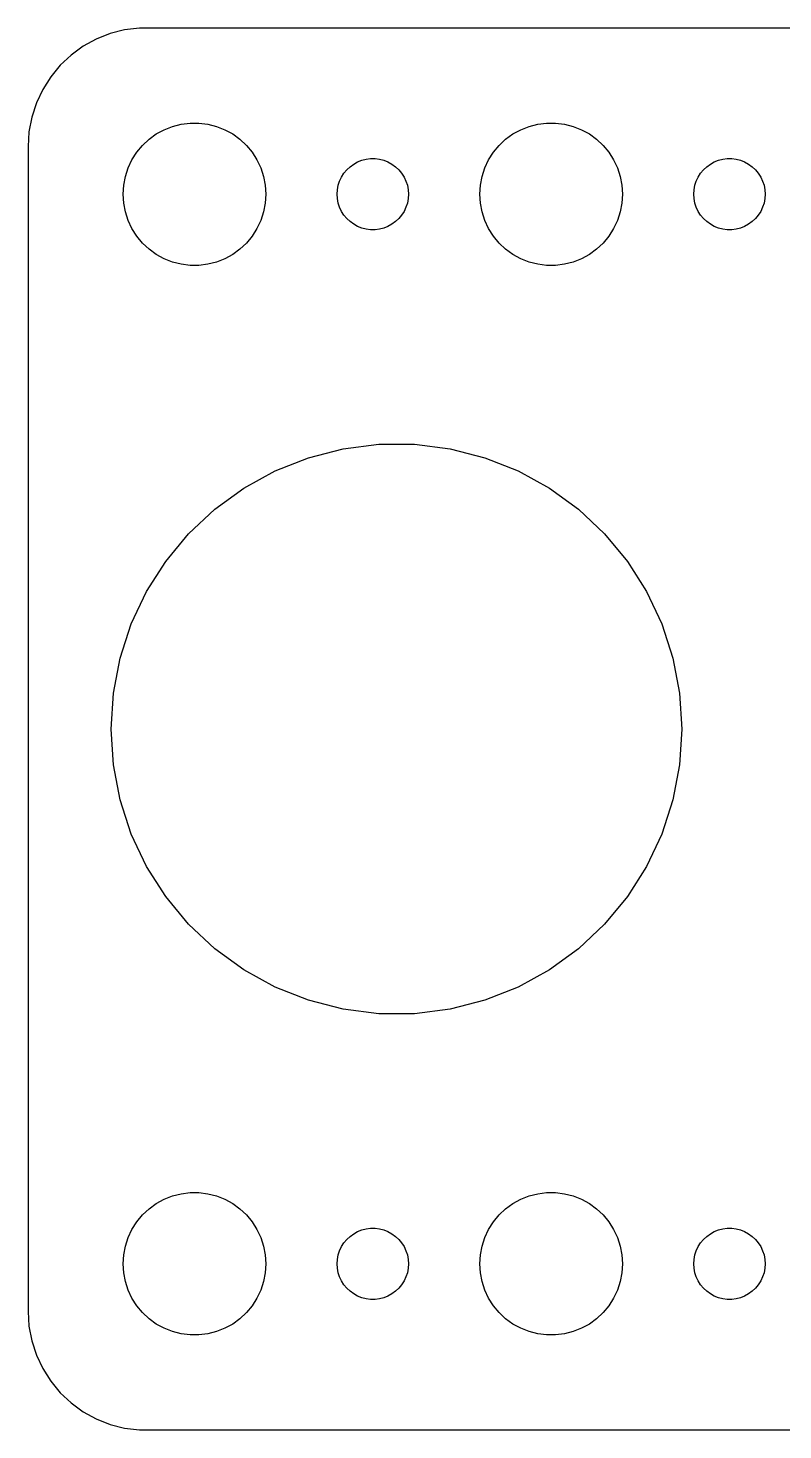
# Model space of a CAD drawing. Header units: metres. Extents: x -44.5 to 44.5, y 39.5 to 98.5.
# Drawn here: x -44.5 to -12.8, y 39.5 to 98.5 of the extents above; entities that cross this region are included whole.
import ezdxf

# ---------------------------------------------------------------- set-up
doc = ezdxf.new("R2010")
doc.units = ezdxf.units.M

msp = doc.modelspace()

# ---------------------------------------------------------------- linework, layer by layer
for p, q in [((-41.6289, 98.0241), (-42.1791, 97.7216)), ((-41.0451, 98.2553), (-41.6289, 98.0241)), ((-40.4369, 98.4114), (-41.0451, 98.2553)), ((-39.8139, 98.4901), (-40.4369, 98.4114)), ((39.8139, 98.4901), (-39.8139, 98.4901)), ((-42.6871, 97.3526), (-43.1448, 96.9227)), ((-42.1791, 97.7216), (-42.6871, 97.3526)), ((-43.1448, 96.9227), (-43.5451, 96.4389)), ((-43.5451, 96.4389), (-43.8815, 95.9088)), ((-43.8815, 95.9088), (-44.1489, 95.3406)), ((-44.1489, 95.3406), (-44.3429, 94.7434)), ((-44.3429, 94.7434), (-44.4606, 94.1267)), ((-38.427, 94.3532), (-38.0621, 94.4469)), ((-38.0621, 94.4469), (-37.6884, 94.4941)), ((-37.6884, 94.4941), (-37.3116, 94.4941)), ((-37.3116, 94.4941), (-36.9379, 94.4469)), ((-36.9379, 94.4469), (-36.5729, 94.3532)), ((-23.427, 94.3532), (-23.0621, 94.4469)), ((-23.0621, 94.4469), (-22.6884, 94.4941)), ((-22.6884, 94.4941), (-22.3116, 94.4941)), ((-22.3116, 94.4941), (-21.9379, 94.4469)), ((-21.9379, 94.4469), (-21.5729, 94.3532)), ((-44.4606, 94.1267), (-44.5, 93.5)), ((-39.6869, 93.5536), (-39.4123, 93.8115)), ((-39.4123, 93.8115), (-39.1075, 94.033)), ((-39.1075, 94.033), (-38.7773, 94.2145)), ((-38.7773, 94.2145), (-38.427, 94.3532)), ((-36.5729, 94.3532), (-36.2227, 94.2145)), ((-36.2227, 94.2145), (-35.8925, 94.033)), ((-35.8925, 94.033), (-35.5877, 93.8115)), ((-35.5877, 93.8115), (-35.3131, 93.5536)), ((-24.6869, 93.5536), (-24.4123, 93.8115)), ((-24.4123, 93.8115), (-24.1075, 94.033)), ((-24.1075, 94.033), (-23.7773, 94.2145)), ((-23.7773, 94.2145), (-23.427, 94.3532)), ((-21.5729, 94.3532), (-21.2227, 94.2145)), ((-21.2227, 94.2145), (-20.8925, 94.033)), ((-20.8925, 94.033), (-20.5877, 93.8115)), ((-20.5877, 93.8115), (-20.3131, 93.5536)), ((-44.5, 93.5), (-44.5, 44.5)), ((-40.1289, 92.9453), (-39.927, 93.2634)), ((-39.927, 93.2634), (-39.6869, 93.5536)), ((-35.3131, 93.5536), (-35.0729, 93.2634)), ((-35.0729, 93.2634), (-34.8711, 92.9453)), ((-25.1289, 92.9453), (-24.927, 93.2634)), ((-24.927, 93.2634), (-24.6869, 93.5536)), ((-20.3131, 93.5536), (-20.0729, 93.2634)), ((-20.0729, 93.2634), (-19.8711, 92.9453)), ((-40.4057, 92.2461), (-40.2893, 92.6044)), ((-40.2893, 92.6044), (-40.1289, 92.9453)), ((-34.8711, 92.9453), (-34.7107, 92.6044)), ((-34.7107, 92.6044), (-34.5942, 92.2461)), ((-31.0934, 92.5268), (-30.9561, 92.6558)), ((-30.9561, 92.6558), (-30.8037, 92.7665)), ((-30.8037, 92.7665), (-30.6387, 92.8572)), ((-30.6387, 92.8572), (-30.4635, 92.9266)), ((-30.4635, 92.9266), (-30.2811, 92.9734)), ((-30.2811, 92.9734), (-30.0942, 92.997)), ((-30.0942, 92.997), (-29.9058, 92.997)), ((-29.9058, 92.997), (-29.7189, 92.9734)), ((-29.7189, 92.9734), (-29.5365, 92.9266)), ((-29.5365, 92.9266), (-29.3613, 92.8572)), ((-29.3613, 92.8572), (-29.1963, 92.7665)), ((-29.1963, 92.7665), (-29.0439, 92.6558)), ((-29.0439, 92.6558), (-28.9065, 92.5268)), ((-25.4057, 92.2461), (-25.2893, 92.6044)), ((-25.2893, 92.6044), (-25.1289, 92.9453)), ((-19.8711, 92.9453), (-19.7107, 92.6044)), ((-19.7107, 92.6044), (-19.5942, 92.2461)), ((-16.0934, 92.5268), (-15.9561, 92.6558)), ((-15.9561, 92.6558), (-15.8037, 92.7665)), ((-15.8037, 92.7665), (-15.6387, 92.8572)), ((-15.6387, 92.8572), (-15.4635, 92.9266)), ((-15.4635, 92.9266), (-15.2811, 92.9734)), ((-15.2811, 92.9734), (-15.0942, 92.997)), ((-15.0942, 92.997), (-14.9058, 92.997)), ((-14.9058, 92.997), (-14.7189, 92.9734)), ((-14.7189, 92.9734), (-14.5365, 92.9266)), ((-14.5365, 92.9266), (-14.3613, 92.8572)), ((-14.3613, 92.8572), (-14.1963, 92.7665)), ((-14.1963, 92.7665), (-14.0439, 92.6558)), ((-14.0439, 92.6558), (-13.9065, 92.5268)), ((-40.4763, 91.876), (-40.4057, 92.2461)), ((-34.5942, 92.2461), (-34.5237, 91.876)), ((-31.4529, 91.873), (-31.3947, 92.0522)), ((-31.3947, 92.0522), (-31.3145, 92.2226)), ((-31.3145, 92.2226), (-31.2135, 92.3817)), ((-31.2135, 92.3817), (-31.0934, 92.5268)), ((-28.9065, 92.5268), (-28.7865, 92.3817)), ((-28.7865, 92.3817), (-28.6855, 92.2226)), ((-28.6855, 92.2226), (-28.6053, 92.0522)), ((-28.6053, 92.0522), (-28.5471, 91.873)), ((-25.4763, 91.876), (-25.4057, 92.2461)), ((-19.5942, 92.2461), (-19.5237, 91.876)), ((-16.4529, 91.873), (-16.3947, 92.0522)), ((-16.3947, 92.0522), (-16.3145, 92.2226)), ((-16.3145, 92.2226), (-16.2135, 92.3817)), ((-16.2135, 92.3817), (-16.0934, 92.5268)), ((-13.9065, 92.5268), (-13.7865, 92.3817)), ((-13.7865, 92.3817), (-13.6855, 92.2226)), ((-13.6855, 92.2226), (-13.6053, 92.0522)), ((-13.6053, 92.0522), (-13.5471, 91.873)), ((-40.5, 91.5), (-40.4763, 91.876)), ((-40.4763, 91.124), (-40.5, 91.5)), ((-34.5237, 91.876), (-34.5, 91.5)), ((-34.5, 91.5), (-34.5237, 91.124)), ((-31.5, 91.5), (-31.4882, 91.688)), ((-31.4882, 91.312), (-31.5, 91.5)), ((-31.4882, 91.688), (-31.4529, 91.873)), ((-28.5471, 91.873), (-28.5118, 91.688)), ((-28.5118, 91.688), (-28.5, 91.5)), ((-28.5, 91.5), (-28.5118, 91.312)), ((-25.5, 91.5), (-25.4763, 91.876)), ((-25.4763, 91.124), (-25.5, 91.5)), ((-19.5237, 91.876), (-19.5, 91.5)), ((-19.5, 91.5), (-19.5237, 91.124)), ((-16.5, 91.5), (-16.4882, 91.688)), ((-16.4882, 91.312), (-16.5, 91.5)), ((-16.4882, 91.688), (-16.4529, 91.873)), ((-13.5471, 91.873), (-13.5118, 91.688)), ((-13.5118, 91.688), (-13.5, 91.5)), ((-13.5, 91.5), (-13.5118, 91.312)), ((-40.4057, 90.7539), (-40.4763, 91.124)), ((-34.5237, 91.124), (-34.5942, 90.7539)), ((-31.4529, 91.127), (-31.4882, 91.312)), ((-31.3947, 90.9478), (-31.4529, 91.127)), ((-31.3145, 90.7774), (-31.3947, 90.9478)), ((-28.6053, 90.9478), (-28.6855, 90.7774)), ((-28.5471, 91.127), (-28.6053, 90.9478)), ((-28.5118, 91.312), (-28.5471, 91.127)), ((-25.4057, 90.7539), (-25.4763, 91.124)), ((-19.5237, 91.124), (-19.5942, 90.7539)), ((-16.4529, 91.127), (-16.4882, 91.312)), ((-16.3947, 90.9478), (-16.4529, 91.127)), ((-16.3145, 90.7774), (-16.3947, 90.9478)), ((-13.6053, 90.9478), (-13.6855, 90.7774)), ((-13.5471, 91.127), (-13.6053, 90.9478)), ((-13.5118, 91.312), (-13.5471, 91.127)), ((-40.2893, 90.3956), (-40.4057, 90.7539)), ((-40.1289, 90.0547), (-40.2893, 90.3956)), ((-34.7107, 90.3956), (-34.8711, 90.0547)), ((-34.5942, 90.7539), (-34.7107, 90.3956)), ((-31.2135, 90.6183), (-31.3145, 90.7774)), ((-31.0934, 90.4732), (-31.2135, 90.6183)), ((-30.9561, 90.3442), (-31.0934, 90.4732)), ((-30.8037, 90.2335), (-30.9561, 90.3442)), ((-29.0439, 90.3442), (-29.1963, 90.2335)), ((-28.9065, 90.4732), (-29.0439, 90.3442)), ((-28.7865, 90.6183), (-28.9065, 90.4732)), ((-28.6855, 90.7774), (-28.7865, 90.6183)), ((-25.2893, 90.3956), (-25.4057, 90.7539)), ((-25.1289, 90.0547), (-25.2893, 90.3956)), ((-19.7107, 90.3956), (-19.8711, 90.0547)), ((-19.5942, 90.7539), (-19.7107, 90.3956)), ((-16.2135, 90.6183), (-16.3145, 90.7774)), ((-16.0934, 90.4732), (-16.2135, 90.6183)), ((-15.9561, 90.3442), (-16.0934, 90.4732)), ((-15.8037, 90.2335), (-15.9561, 90.3442)), ((-14.0439, 90.3442), (-14.1963, 90.2335)), ((-13.9065, 90.4732), (-14.0439, 90.3442)), ((-13.7865, 90.6183), (-13.9065, 90.4732)), ((-13.6855, 90.7774), (-13.7865, 90.6183)), ((-39.927, 89.7366), (-40.1289, 90.0547)), ((-39.6869, 89.4464), (-39.927, 89.7366)), ((-35.0729, 89.7366), (-35.3131, 89.4464)), ((-34.8711, 90.0547), (-35.0729, 89.7366)), ((-30.6387, 90.1427), (-30.8037, 90.2335)), ((-30.4635, 90.0734), (-30.6387, 90.1427)), ((-30.2811, 90.0266), (-30.4635, 90.0734)), ((-30.0942, 90.003), (-30.2811, 90.0266)), ((-29.9058, 90.003), (-30.0942, 90.003)), ((-29.7189, 90.0266), (-29.9058, 90.003)), ((-29.5365, 90.0734), (-29.7189, 90.0266)), ((-29.3613, 90.1427), (-29.5365, 90.0734)), ((-29.1963, 90.2335), (-29.3613, 90.1427)), ((-24.927, 89.7366), (-25.1289, 90.0547)), ((-24.6869, 89.4464), (-24.927, 89.7366)), ((-20.0729, 89.7366), (-20.3131, 89.4464)), ((-19.8711, 90.0547), (-20.0729, 89.7366)), ((-15.6387, 90.1427), (-15.8037, 90.2335)), ((-15.4635, 90.0734), (-15.6387, 90.1427)), ((-15.2811, 90.0266), (-15.4635, 90.0734)), ((-15.0942, 90.003), (-15.2811, 90.0266)), ((-14.9058, 90.003), (-15.0942, 90.003)), ((-14.7189, 90.0266), (-14.9058, 90.003)), ((-14.5365, 90.0734), (-14.7189, 90.0266)), ((-14.3613, 90.1427), (-14.5365, 90.0734)), ((-14.1963, 90.2335), (-14.3613, 90.1427)), ((-39.4123, 89.1884), (-39.6869, 89.4464)), ((-39.1075, 88.967), (-39.4123, 89.1884)), ((-35.5877, 89.1884), (-35.8925, 88.967)), ((-35.3131, 89.4464), (-35.5877, 89.1884)), ((-24.4123, 89.1884), (-24.6869, 89.4464)), ((-24.1075, 88.967), (-24.4123, 89.1884)), ((-20.5877, 89.1884), (-20.8925, 88.967)), ((-20.3131, 89.4464), (-20.5877, 89.1884)), ((-38.7773, 88.7855), (-39.1075, 88.967)), ((-38.427, 88.6468), (-38.7773, 88.7855)), ((-38.0621, 88.5531), (-38.427, 88.6468)), ((-37.6884, 88.5059), (-38.0621, 88.5531)), ((-37.3116, 88.5059), (-37.6884, 88.5059)), ((-36.9379, 88.5531), (-37.3116, 88.5059)), ((-36.5729, 88.6468), (-36.9379, 88.5531)), ((-36.2227, 88.7855), (-36.5729, 88.6468)), ((-35.8925, 88.967), (-36.2227, 88.7855)), ((-23.7773, 88.7855), (-24.1075, 88.967)), ((-23.427, 88.6468), (-23.7773, 88.7855)), ((-23.0621, 88.5531), (-23.427, 88.6468)), ((-22.6884, 88.5059), (-23.0621, 88.5531)), ((-22.3116, 88.5059), (-22.6884, 88.5059)), ((-21.9379, 88.5531), (-22.3116, 88.5059)), ((-21.5729, 88.6468), (-21.9379, 88.5531)), ((-21.2227, 88.7855), (-21.5729, 88.6468)), ((-20.8925, 88.967), (-21.2227, 88.7855)), ((-31.2486, 80.7874), (-29.7535, 80.9763)), ((-29.7535, 80.9763), (-28.2465, 80.9763)), ((-28.2465, 80.9763), (-26.7514, 80.7874)), ((-34.1093, 79.8579), (-32.7082, 80.4127)), ((-32.7082, 80.4127), (-31.2486, 80.7874)), ((-26.7514, 80.7874), (-25.2918, 80.4127)), ((-25.2918, 80.4127), (-23.8906, 79.8579)), ((-35.4299, 79.1319), (-34.1093, 79.8579)), ((-23.8906, 79.8579), (-22.5701, 79.1319)), ((-36.6491, 78.2462), (-35.4299, 79.1319)), ((-22.5701, 79.1319), (-21.3509, 78.2462)), ((-37.7476, 77.2146), (-36.6491, 78.2462)), ((-21.3509, 78.2462), (-20.2524, 77.2146)), ((-38.7082, 76.0534), (-37.7476, 77.2146)), ((-20.2524, 77.2146), (-19.2918, 76.0534)), ((-39.5157, 74.781), (-38.7082, 76.0534)), ((-19.2918, 76.0534), (-18.4843, 74.781)), ((-40.1573, 73.4175), (-39.5157, 74.781)), ((-18.4843, 74.781), (-17.8427, 73.4175)), ((-40.623, 71.9843), (-40.1573, 73.4175)), ((-17.8427, 73.4175), (-17.377, 71.9843)), ((-40.9054, 70.504), (-40.623, 71.9843)), ((-17.377, 71.9843), (-17.0946, 70.504)), ((-41, 69), (-40.9054, 70.504)), ((-17.0946, 70.504), (-17, 69)), ((-40.9054, 67.496), (-41, 69)), ((-17, 69), (-17.0946, 67.496)), ((-40.623, 66.0157), (-40.9054, 67.496)), ((-17.0946, 67.496), (-17.377, 66.0157)), ((-40.1573, 64.5825), (-40.623, 66.0157)), ((-17.377, 66.0157), (-17.8427, 64.5825)), ((-39.5157, 63.219), (-40.1573, 64.5825)), ((-17.8427, 64.5825), (-18.4843, 63.219)), ((-38.7082, 61.9466), (-39.5157, 63.219)), ((-18.4843, 63.219), (-19.2918, 61.9466)), ((-37.7476, 60.7854), (-38.7082, 61.9466)), ((-19.2918, 61.9466), (-20.2524, 60.7854)), ((-36.6491, 59.7538), (-37.7476, 60.7854)), ((-20.2524, 60.7854), (-21.3509, 59.7538)), ((-35.4299, 58.8681), (-36.6491, 59.7538)), ((-21.3509, 59.7538), (-22.5701, 58.8681)), ((-34.1093, 58.1421), (-35.4299, 58.8681)), ((-22.5701, 58.8681), (-23.8906, 58.1421)), ((-32.7082, 57.5873), (-34.1093, 58.1421)), ((-23.8906, 58.1421), (-25.2918, 57.5873)), ((-31.2486, 57.2126), (-32.7082, 57.5873)), ((-29.7535, 57.0237), (-31.2486, 57.2126)), ((-26.7514, 57.2126), (-28.2465, 57.0237)), ((-25.2918, 57.5873), (-26.7514, 57.2126)), ((-28.2465, 57.0237), (-29.7535, 57.0237)), ((-39.4123, 48.8116), (-39.1075, 49.033)), ((-39.1075, 49.033), (-38.7773, 49.2145)), ((-38.7773, 49.2145), (-38.427, 49.3532)), ((-38.427, 49.3532), (-38.0621, 49.4469)), ((-38.0621, 49.4469), (-37.6884, 49.4941)), ((-37.6884, 49.4941), (-37.3116, 49.4941)), ((-37.3116, 49.4941), (-36.9379, 49.4469)), ((-36.9379, 49.4469), (-36.5729, 49.3532)), ((-36.5729, 49.3532), (-36.2227, 49.2145)), ((-36.2227, 49.2145), (-35.8925, 49.033)), ((-35.8925, 49.033), (-35.5877, 48.8116)), ((-24.4123, 48.8116), (-24.1075, 49.033)), ((-24.1075, 49.033), (-23.7773, 49.2145)), ((-23.7773, 49.2145), (-23.427, 49.3532)), ((-23.427, 49.3532), (-23.0621, 49.4469)), ((-23.0621, 49.4469), (-22.6884, 49.4941)), ((-22.6884, 49.4941), (-22.3116, 49.4941)), ((-22.3116, 49.4941), (-21.9379, 49.4469)), ((-21.9379, 49.4469), (-21.5729, 49.3532)), ((-21.5729, 49.3532), (-21.2227, 49.2145)), ((-21.2227, 49.2145), (-20.8925, 49.033)), ((-20.8925, 49.033), (-20.5877, 48.8116)), ((-39.927, 48.2634), (-39.6869, 48.5536)), ((-39.6869, 48.5536), (-39.4123, 48.8116)), ((-35.5877, 48.8116), (-35.3131, 48.5536)), ((-35.3131, 48.5536), (-35.0729, 48.2634)), ((-24.927, 48.2634), (-24.6869, 48.5536)), ((-24.6869, 48.5536), (-24.4123, 48.8116)), ((-20.5877, 48.8116), (-20.3131, 48.5536)), ((-20.3131, 48.5536), (-20.0729, 48.2634)), ((-40.2893, 47.6044), (-40.1289, 47.9453)), ((-40.1289, 47.9453), (-39.927, 48.2634)), ((-35.0729, 48.2634), (-34.8711, 47.9453)), ((-34.8711, 47.9453), (-34.7107, 47.6044)), ((-30.8037, 47.7665), (-30.6387, 47.8573)), ((-30.6387, 47.8573), (-30.4635, 47.9266)), ((-30.4635, 47.9266), (-30.2811, 47.9734)), ((-30.2811, 47.9734), (-30.0942, 47.997)), ((-30.0942, 47.997), (-29.9058, 47.997)), ((-29.9058, 47.997), (-29.7189, 47.9734)), ((-29.7189, 47.9734), (-29.5365, 47.9266)), ((-29.5365, 47.9266), (-29.3613, 47.8573)), ((-29.3613, 47.8573), (-29.1963, 47.7665)), ((-25.2893, 47.6044), (-25.1289, 47.9453)), ((-25.1289, 47.9453), (-24.927, 48.2634)), ((-20.0729, 48.2634), (-19.8711, 47.9453)), ((-19.8711, 47.9453), (-19.7107, 47.6044)), ((-15.8037, 47.7665), (-15.6387, 47.8573)), ((-15.6387, 47.8573), (-15.4635, 47.9266)), ((-15.4635, 47.9266), (-15.2811, 47.9734)), ((-15.2811, 47.9734), (-15.0942, 47.997)), ((-15.0942, 47.997), (-14.9058, 47.997)), ((-14.9058, 47.997), (-14.7189, 47.9734)), ((-14.7189, 47.9734), (-14.5365, 47.9266)), ((-14.5365, 47.9266), (-14.3613, 47.8573)), ((-14.3613, 47.8573), (-14.1963, 47.7665)), ((-40.4763, 46.876), (-40.4057, 47.2461)), ((-40.4057, 47.2461), (-40.2893, 47.6044)), ((-34.7107, 47.6044), (-34.5942, 47.2461)), ((-34.5942, 47.2461), (-34.5237, 46.876)), ((-31.3947, 47.0522), (-31.3145, 47.2226)), ((-31.3145, 47.2226), (-31.2135, 47.3817)), ((-31.2135, 47.3817), (-31.0934, 47.5268)), ((-31.0934, 47.5268), (-30.9561, 47.6558)), ((-30.9561, 47.6558), (-30.8037, 47.7665)), ((-29.1963, 47.7665), (-29.0439, 47.6558)), ((-29.0439, 47.6558), (-28.9065, 47.5268)), ((-28.9065, 47.5268), (-28.7865, 47.3817)), ((-28.7865, 47.3817), (-28.6855, 47.2226)), ((-28.6855, 47.2226), (-28.6053, 47.0522)), ((-25.4763, 46.876), (-25.4057, 47.2461)), ((-25.4057, 47.2461), (-25.2893, 47.6044)), ((-19.7107, 47.6044), (-19.5942, 47.2461)), ((-19.5942, 47.2461), (-19.5237, 46.876)), ((-16.3947, 47.0522), (-16.3145, 47.2226)), ((-16.3145, 47.2226), (-16.2135, 47.3817)), ((-16.2135, 47.3817), (-16.0934, 47.5268)), ((-16.0934, 47.5268), (-15.9561, 47.6558)), ((-15.9561, 47.6558), (-15.8037, 47.7665)), ((-14.1963, 47.7665), (-14.0439, 47.6558)), ((-14.0439, 47.6558), (-13.9065, 47.5268)), ((-13.9065, 47.5268), (-13.7865, 47.3817)), ((-13.7865, 47.3817), (-13.6855, 47.2226)), ((-13.6855, 47.2226), (-13.6053, 47.0522)), ((-40.5, 46.5), (-40.4763, 46.876)), ((-34.5237, 46.876), (-34.5, 46.5)), ((-31.5, 46.5), (-31.4882, 46.688)), ((-31.4882, 46.688), (-31.4529, 46.873)), ((-31.4529, 46.873), (-31.3947, 47.0522)), ((-28.6053, 47.0522), (-28.5471, 46.873)), ((-28.5471, 46.873), (-28.5118, 46.688)), ((-28.5118, 46.688), (-28.5, 46.5)), ((-25.5, 46.5), (-25.4763, 46.876)), ((-19.5237, 46.876), (-19.5, 46.5)), ((-16.5, 46.5), (-16.4882, 46.688)), ((-16.4882, 46.688), (-16.4529, 46.873)), ((-16.4529, 46.873), (-16.3947, 47.0522)), ((-13.6053, 47.0522), (-13.5471, 46.873)), ((-13.5471, 46.873), (-13.5118, 46.688)), ((-13.5118, 46.688), (-13.5, 46.5)), ((-40.4763, 46.124), (-40.5, 46.5)), ((-40.4057, 45.7539), (-40.4763, 46.124)), ((-34.5237, 46.124), (-34.5942, 45.7539)), ((-34.5, 46.5), (-34.5237, 46.124)), ((-31.4882, 46.312), (-31.5, 46.5)), ((-31.4529, 46.127), (-31.4882, 46.312)), ((-31.3947, 45.9478), (-31.4529, 46.127)), ((-28.5471, 46.127), (-28.6053, 45.9478)), ((-28.5118, 46.312), (-28.5471, 46.127)), ((-28.5, 46.5), (-28.5118, 46.312)), ((-25.4763, 46.124), (-25.5, 46.5)), ((-25.4057, 45.7539), (-25.4763, 46.124)), ((-19.5237, 46.124), (-19.5942, 45.7539)), ((-19.5, 46.5), (-19.5237, 46.124)), ((-16.4882, 46.312), (-16.5, 46.5)), ((-16.4529, 46.127), (-16.4882, 46.312)), ((-16.3947, 45.9478), (-16.4529, 46.127)), ((-13.5471, 46.127), (-13.6053, 45.9478)), ((-13.5118, 46.312), (-13.5471, 46.127)), ((-13.5, 46.5), (-13.5118, 46.312)), ((-40.2893, 45.3956), (-40.4057, 45.7539)), ((-34.5942, 45.7539), (-34.7107, 45.3956)), ((-31.3145, 45.7774), (-31.3947, 45.9478)), ((-31.2135, 45.6183), (-31.3145, 45.7774)), ((-31.0934, 45.4732), (-31.2135, 45.6183)), ((-30.9561, 45.3442), (-31.0934, 45.4732)), ((-28.9065, 45.4732), (-29.0439, 45.3442)), ((-28.7865, 45.6183), (-28.9065, 45.4732)), ((-28.6855, 45.7774), (-28.7865, 45.6183)), ((-28.6053, 45.9478), (-28.6855, 45.7774)), ((-25.2893, 45.3956), (-25.4057, 45.7539)), ((-19.5942, 45.7539), (-19.7107, 45.3956)), ((-16.3145, 45.7774), (-16.3947, 45.9478)), ((-16.2135, 45.6183), (-16.3145, 45.7774)), ((-16.0934, 45.4732), (-16.2135, 45.6183)), ((-15.9561, 45.3442), (-16.0934, 45.4732)), ((-13.9065, 45.4732), (-14.0439, 45.3442)), ((-13.7865, 45.6183), (-13.9065, 45.4732)), ((-13.6855, 45.7774), (-13.7865, 45.6183)), ((-13.6053, 45.9478), (-13.6855, 45.7774)), ((-40.1289, 45.0547), (-40.2893, 45.3956)), ((-39.927, 44.7366), (-40.1289, 45.0547)), ((-34.8711, 45.0547), (-35.0729, 44.7366)), ((-34.7107, 45.3956), (-34.8711, 45.0547)), ((-30.8037, 45.2335), (-30.9561, 45.3442)), ((-30.6387, 45.1428), (-30.8037, 45.2335)), ((-30.4635, 45.0734), (-30.6387, 45.1428)), ((-30.2811, 45.0266), (-30.4635, 45.0734)), ((-30.0942, 45.003), (-30.2811, 45.0266)), ((-29.9058, 45.003), (-30.0942, 45.003)), ((-29.7189, 45.0266), (-29.9058, 45.003)), ((-29.5365, 45.0734), (-29.7189, 45.0266)), ((-29.3613, 45.1428), (-29.5365, 45.0734)), ((-29.1963, 45.2335), (-29.3613, 45.1428)), ((-29.0439, 45.3442), (-29.1963, 45.2335)), ((-25.1289, 45.0547), (-25.2893, 45.3956)), ((-24.927, 44.7366), (-25.1289, 45.0547)), ((-19.8711, 45.0547), (-20.0729, 44.7366)), ((-19.7107, 45.3956), (-19.8711, 45.0547)), ((-15.8037, 45.2335), (-15.9561, 45.3442)), ((-15.6387, 45.1428), (-15.8037, 45.2335)), ((-15.4635, 45.0734), (-15.6387, 45.1428)), ((-15.2811, 45.0266), (-15.4635, 45.0734)), ((-15.0942, 45.003), (-15.2811, 45.0266)), ((-14.9058, 45.003), (-15.0942, 45.003)), ((-14.7189, 45.0266), (-14.9058, 45.003)), ((-14.5365, 45.0734), (-14.7189, 45.0266)), ((-14.3613, 45.1428), (-14.5365, 45.0734)), ((-14.1963, 45.2335), (-14.3613, 45.1428)), ((-14.0439, 45.3442), (-14.1963, 45.2335)), ((-44.5, 44.5), (-44.4606, 43.8733)), ((-39.6869, 44.4464), (-39.927, 44.7366)), ((-39.4123, 44.1885), (-39.6869, 44.4464)), ((-35.3131, 44.4464), (-35.5877, 44.1885)), ((-35.0729, 44.7366), (-35.3131, 44.4464)), ((-24.6869, 44.4464), (-24.927, 44.7366)), ((-24.4123, 44.1885), (-24.6869, 44.4464)), ((-20.3131, 44.4464), (-20.5877, 44.1885)), ((-20.0729, 44.7366), (-20.3131, 44.4464)), ((-44.4606, 43.8733), (-44.3429, 43.2566)), ((-39.1075, 43.967), (-39.4123, 44.1885)), ((-38.7773, 43.7855), (-39.1075, 43.967)), ((-38.427, 43.6468), (-38.7773, 43.7855)), ((-38.0621, 43.5531), (-38.427, 43.6468)), ((-36.5729, 43.6468), (-36.9379, 43.5531)), ((-36.2227, 43.7855), (-36.5729, 43.6468)), ((-35.8925, 43.967), (-36.2227, 43.7855)), ((-35.5877, 44.1885), (-35.8925, 43.967)), ((-24.1075, 43.967), (-24.4123, 44.1885)), ((-23.7773, 43.7855), (-24.1075, 43.967)), ((-23.427, 43.6468), (-23.7773, 43.7855)), ((-23.0621, 43.5531), (-23.427, 43.6468)), ((-21.5729, 43.6468), (-21.9379, 43.5531)), ((-21.2227, 43.7855), (-21.5729, 43.6468)), ((-20.8925, 43.967), (-21.2227, 43.7855)), ((-20.5877, 44.1885), (-20.8925, 43.967)), ((-44.3429, 43.2566), (-44.1489, 42.6594)), ((-37.6884, 43.5059), (-38.0621, 43.5531)), ((-37.3116, 43.5059), (-37.6884, 43.5059)), ((-36.9379, 43.5531), (-37.3116, 43.5059)), ((-22.6884, 43.5059), (-23.0621, 43.5531)), ((-22.3116, 43.5059), (-22.6884, 43.5059)), ((-21.9379, 43.5531), (-22.3116, 43.5059)), ((-44.1489, 42.6594), (-43.8815, 42.0912)), ((-43.8815, 42.0912), (-43.5451, 41.5611)), ((-43.5451, 41.5611), (-43.1448, 41.0773)), ((-43.1448, 41.0773), (-42.6871, 40.6474)), ((-42.6871, 40.6474), (-42.1791, 40.2784)), ((-42.1791, 40.2784), (-41.6289, 39.9759)), ((-41.6289, 39.9759), (-41.0451, 39.7447)), ((-41.0451, 39.7447), (-40.4369, 39.5886)), ((-40.4369, 39.5886), (-39.8139, 39.5099)), ((-39.8139, 39.5099), (39.8139, 39.5099))]:
    msp.add_line(p, q)

doc.saveas('drawing.dxf')
